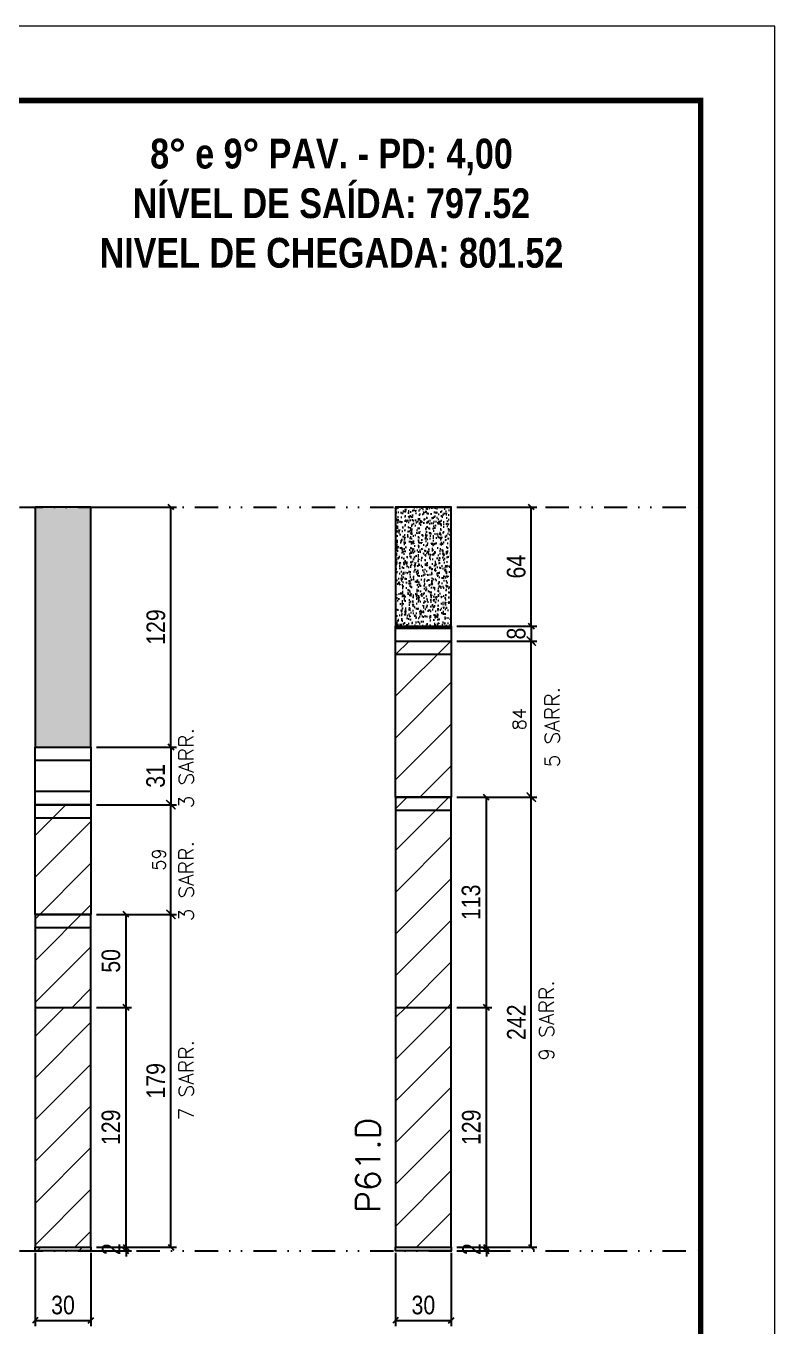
# Model space of a CAD drawing. Extents: x 28748 to 35002, y 14885 to 43501.
# Drawn here: x 31429 to 31832, y 37058 to 37758 of the extents above; entities that cross this region are included whole.
import ezdxf

# ---------------------------------------------------------------- set-up
doc = ezdxf.new("R2010")
doc.units = 0
doc.linetypes.add('DASHED', pattern=[0.75, 0.5, -0.25])
doc.linetypes.add('DIVIDE2', pattern=[0.625, 0.25, -0.125, 0, -0.125, 0, -0.125])
for name, color, linetype in [('COTA', 241, 'Continuous'), ('NOMENCLATURA', 7, 'Continuous'), ('Nível', 160, 'Continuous'), ('Painéis', 200, 'Continuous'), ('SARR_2.2x7', 40, 'Continuous')]:
    doc.layers.add(name, color=color, linetype=linetype)
for name, color, linetype, lineweight in [('Folhas', 255, 'Continuous', 9), ('Hachura', 251, 'Continuous', 9), ('SARRAFO DE PRESSAO', 251, 'DASHED', 9), ('Texto Seção', 7, 'Continuous', 15)]:
    doc.layers.add(name, color=color, linetype=linetype, lineweight=lineweight)
doc.styles.add('COTA TECNICA', font='techl___.ttf', dxfattribs={"height": 10})
doc.styles.add('COTA TECNICA-50', font='techl___.ttf', dxfattribs={"height": 10})
doc.styles.add('REGUA-120', font='ROMANS.shx', dxfattribs={"height": 15})
doc.styles.add('ROMANC', font='techb___.ttf', dxfattribs={"height": 2.5})
doc.styles.add('ROMANS', font='romans.shx')
doc.dimstyles.new('COTA PAINEL-50', dxfattribs={"dimtxt": 10, "dimasz": 3, "dimexe": 3, "dimexo": 3, "dimgap": 3, "dimtad": 1, "dimdec": 1, "dimzin": 12, "dimdsep": 46, "dimtxsty": 'COTA TECNICA-50', "dimblk1": 'OBLIQUE', "dimblk2": 'OBLIQUE', "dimsah": 1, "dimcen": 0.9, "dimclrd": 4, "dimclre": 4, "dimclrt": 240, "dimadec": 1, "dimazin": 3, "dimtfac": 1, "dimtdec": 1, "dimtmove": 0, "dimatfit": 3, "dimfxl": 1, "dimtolj": 1, "dimtzin": 12, "dimarcsym": 0})
doc.dimstyles.new('Cota Paínel', dxfattribs={"dimtxt": 7, "dimasz": 5, "dimexe": 3, "dimexo": 3, "dimgap": 3, "dimtad": 1, "dimdec": 1, "dimzin": 12, "dimdsep": 46, "dimtxsty": 'ROMANS', "dimblk": 'ARCHTICK', "dimcen": 0, "dimclrd": 4, "dimclre": 4, "dimclrt": 1, "dimadec": 1, "dimazin": 3, "dimtfac": 1, "dimtdec": 1, "dimtmove": 0, "dimatfit": 3, "dimldrblk": 'OBLIQUE', "dimfxl": 1, "dimtolj": 1, "dimtzin": 12, "dimarcsym": 0})
doc.dimstyles.new('PAINEL', dxfattribs={"dimtxt": 10, "dimasz": 3, "dimexe": 3, "dimexo": 3, "dimgap": 3, "dimtad": 1, "dimdec": 1, "dimzin": 12, "dimdsep": 46, "dimtxsty": 'COTA TECNICA', "dimblk1": 'OBLIQUE', "dimblk2": 'OBLIQUE', "dimsah": 1, "dimcen": 0.9, "dimclrd": 4, "dimclre": 4, "dimclrt": 240, "dimadec": 1, "dimazin": 3, "dimtfac": 1, "dimtdec": 1, "dimtmove": 0, "dimatfit": 3, "dimfxl": 1, "dimtolj": 1, "dimtzin": 12, "dimarcsym": 0})
pattern_1 = [(45, (-100272.658, 8260.539), (-11.2253202, 11.2253202), [])]

# ---------------------------------------------------------------- blocks, each defined once
blk = doc.blocks.new('9999999999')
at = {"layer": 'Folhas'}
blk.add_lwpolyline([(98138.98, 34190.21), (99623.98, 34190.21), (99623.98, 35240.21), (98138.98, 35240.21)], close=True, dxfattribs=at)
at = {"layer": 'Folhas', "color": 30, "const_width": 3}
blk.add_lwpolyline([(98213.98, 34230.21), (99583.98, 34230.21), (99583.98, 35200.21), (98213.98, 35200.21)], close=True, dxfattribs=at)
blk = doc.blocks.new('_Oblique')
at = {"color": 0, "linetype": 'ByBlock', "lineweight": -2}
blk.add_line((-0.5, -0.5), (0.5, 0.5), dxfattribs=at)
blk = doc.blocks.new('*D495')
at = {"layer": 'COTA', "color": 4, "lineweight": -2, "transparency": 16777216}
for p, q in [((31433.69, 37098.15), (31433.69, 37058.81)), ((31463.69, 37098.15), (31463.69, 37058.81)), ((31433.69, 37061.81), (31463.69, 37061.81))]:
    blk.add_line(p, q, dxfattribs=at)
at = {"layer": 'Defpoints', "color": 0, "transparency": 16777216}
for p in [(31433.69, 37101.15), (31463.69, 37101.15), (31463.69, 37061.81)]:
    blk.add_point(p, dxfattribs=at)
at = {"layer": 'COTA', "color": 4, "lineweight": -2, "transparency": 16777216, "xscale": 3, "yscale": 3, "zscale": 3, "rotation": 180}
blk.add_blockref('_Oblique', (31433.69, 37061.81), dxfattribs=at)
at = {"layer": 'COTA', "color": 4, "lineweight": -2, "transparency": 16777216, "xscale": 3, "yscale": 3, "zscale": 3}
blk.add_blockref('_Oblique', (31463.69, 37061.81), dxfattribs=at)
at = {"layer": 'COTA', "color": 240, "transparency": 16777216, "insert": (31448.69, 37070.03), "char_height": 10, "attachment_point": 5, "style": 'COTA TECNICA'}
blk.add_mtext('\\A1;30', dxfattribs=at)
blk = doc.blocks.new('*D496')
at = {"layer": 'COTA', "color": 4, "lineweight": -2, "transparency": 16777216}
for p, q in [((31466.69, 37101.15), (31485.6, 37101.15)), ((31466.69, 37099.15), (31485.6, 37099.15)), ((31482.6, 37101.15), (31482.6, 37104.15)), ((31482.6, 37099.15), (31482.6, 37101.15)), ((31482.6, 37099.15), (31482.6, 37096.15))]:
    blk.add_line(p, q, dxfattribs=at)
at = {"layer": 'Defpoints', "color": 0, "transparency": 16777216}
for p in [(31463.69, 37101.15), (31463.69, 37099.15), (31482.6, 37101.15)]:
    blk.add_point(p, dxfattribs=at)
at = {"layer": 'COTA', "color": 4, "lineweight": -2, "transparency": 16777216, "xscale": 3, "yscale": 3, "zscale": 3}
for p, rotation in [((31482.6, 37101.15), 270), ((31482.6, 37099.15), 90)]:
    blk.add_blockref('_Oblique', p, dxfattribs=dict(at, rotation=rotation))
at = {"layer": 'COTA', "color": 240, "transparency": 16777216, "insert": (31474.6, 37100.15), "char_height": 10, "attachment_point": 5, "rotation": 90, "style": 'COTA TECNICA-50'}
blk.add_mtext('\\A1;2', dxfattribs=at)
blk = doc.blocks.new('*D1573')
at = {"layer": 'COTA', "color": 4, "linetype": 'ByBlock', "lineweight": -2, "transparency": 16777216}
for p, q in [((31466.69, 37280.15), (31509.77, 37280.15)), ((31506.77, 37101.15), (31506.77, 37280.15)), ((31466.69, 37101.15), (31509.77, 37101.15))]:
    blk.add_line(p, q, dxfattribs=at)
at = {"layer": 'Defpoints', "color": 0, "linetype": 'ByBlock', "transparency": 16777216}
for p in [(31463.69, 37280.15), (31506.77, 37280.15), (31463.69, 37101.15)]:
    blk.add_point(p, dxfattribs=at)
at = {"layer": 'COTA', "color": 4, "linetype": 'ByBlock', "lineweight": -2, "transparency": 16777216, "xscale": 3, "yscale": 3, "zscale": 3}
for p, rotation in [((31506.77, 37280.15), 90), ((31506.77, 37101.15), 270)]:
    blk.add_blockref('_Oblique', p, dxfattribs=dict(at, rotation=rotation))
at = {"layer": 'COTA', "color": 240, "linetype": 'ByBlock', "transparency": 16777216, "insert": (31498.67, 37190.65), "char_height": 10, "attachment_point": 5, "rotation": 90, "style": 'COTA TECNICA'}
blk.add_mtext('\\A1;179', dxfattribs=at)
blk = doc.blocks.new('*D1574')
at = {"layer": 'COTA', "color": 4, "linetype": 'ByBlock', "lineweight": -2, "transparency": 16777216}
for p, q in [((31466.69, 37230.15), (31485.6, 37230.15)), ((31482.6, 37101.15), (31482.6, 37230.15)), ((31466.69, 37101.15), (31485.6, 37101.15))]:
    blk.add_line(p, q, dxfattribs=at)
at = {"layer": 'Defpoints', "color": 0, "linetype": 'ByBlock', "transparency": 16777216}
for p in [(31463.69, 37230.15), (31482.6, 37230.15), (31463.69, 37101.15)]:
    blk.add_point(p, dxfattribs=at)
at = {"layer": 'COTA', "color": 4, "linetype": 'ByBlock', "lineweight": -2, "transparency": 16777216, "xscale": 3, "yscale": 3, "zscale": 3}
for p, rotation in [((31482.6, 37230.15), 90), ((31482.6, 37101.15), 270)]:
    blk.add_blockref('_Oblique', p, dxfattribs=dict(at, rotation=rotation))
at = {"layer": 'COTA', "color": 240, "linetype": 'ByBlock', "transparency": 16777216, "insert": (31474.51, 37165.65), "char_height": 10, "attachment_point": 5, "rotation": 90, "style": 'COTA TECNICA'}
blk.add_mtext('\\A1;129', dxfattribs=at)
blk = doc.blocks.new('*D1575')
at = {"layer": 'COTA', "color": 4, "linetype": 'ByBlock', "lineweight": -2, "transparency": 16777216}
for p, q in [((31466.69, 37280.15), (31485.6, 37280.15)), ((31482.6, 37230.15), (31482.6, 37280.15)), ((31466.69, 37230.15), (31485.6, 37230.15))]:
    blk.add_line(p, q, dxfattribs=at)
at = {"layer": 'Defpoints', "color": 0, "linetype": 'ByBlock', "transparency": 16777216}
for p in [(31463.69, 37280.15), (31482.6, 37280.15), (31463.69, 37230.15)]:
    blk.add_point(p, dxfattribs=at)
at = {"layer": 'COTA', "color": 4, "linetype": 'ByBlock', "lineweight": -2, "transparency": 16777216, "xscale": 3, "yscale": 3, "zscale": 3}
for p, rotation in [((31482.6, 37280.15), 90), ((31482.6, 37230.15), 270)]:
    blk.add_blockref('_Oblique', p, dxfattribs=dict(at, rotation=rotation))
at = {"layer": 'COTA', "color": 240, "linetype": 'ByBlock', "transparency": 16777216, "insert": (31474.49, 37255.15), "char_height": 10, "attachment_point": 5, "rotation": 90, "style": 'COTA TECNICA'}
blk.add_mtext('\\A1;50', dxfattribs=at)
blk = doc.blocks.new('*D497')
at = {"layer": 'COTA', "color": 4, "lineweight": -2, "transparency": 16777216}
for p, q in [((31627.62, 37098.15), (31627.62, 37058.81)), ((31657.62, 37098.15), (31657.62, 37058.81)), ((31627.62, 37061.81), (31657.62, 37061.81))]:
    blk.add_line(p, q, dxfattribs=at)
at = {"layer": 'Defpoints', "color": 0, "transparency": 16777216}
for p in [(31627.62, 37101.15), (31657.62, 37101.15), (31657.62, 37061.81)]:
    blk.add_point(p, dxfattribs=at)
at = {"layer": 'COTA', "color": 4, "lineweight": -2, "transparency": 16777216, "xscale": 3, "yscale": 3, "zscale": 3, "rotation": 180}
blk.add_blockref('_Oblique', (31627.62, 37061.81), dxfattribs=at)
at = {"layer": 'COTA', "color": 4, "lineweight": -2, "transparency": 16777216, "xscale": 3, "yscale": 3, "zscale": 3}
blk.add_blockref('_Oblique', (31657.62, 37061.81), dxfattribs=at)
at = {"layer": 'COTA', "color": 240, "transparency": 16777216, "insert": (31642.62, 37070.03), "char_height": 10, "attachment_point": 5, "style": 'COTA TECNICA'}
blk.add_mtext('\\A1;30', dxfattribs=at)
blk = doc.blocks.new('*D498')
at = {"layer": 'COTA', "color": 4, "lineweight": -2, "transparency": 16777216}
for p, q in [((31660.62, 37101.15), (31679.52, 37101.15)), ((31660.62, 37099.15), (31679.52, 37099.15)), ((31676.52, 37101.15), (31676.52, 37104.15)), ((31676.52, 37099.15), (31676.52, 37101.15)), ((31676.52, 37099.15), (31676.52, 37096.15))]:
    blk.add_line(p, q, dxfattribs=at)
at = {"layer": 'Defpoints', "color": 0, "transparency": 16777216}
for p in [(31657.62, 37101.15), (31657.62, 37099.15), (31676.52, 37101.15)]:
    blk.add_point(p, dxfattribs=at)
at = {"layer": 'COTA', "color": 4, "lineweight": -2, "transparency": 16777216, "xscale": 3, "yscale": 3, "zscale": 3}
for p, rotation in [((31676.52, 37101.15), 270), ((31676.52, 37099.15), 90)]:
    blk.add_blockref('_Oblique', p, dxfattribs=dict(at, rotation=rotation))
at = {"layer": 'COTA', "color": 240, "transparency": 16777216, "insert": (31668.52, 37100.15), "char_height": 10, "attachment_point": 5, "rotation": 90, "style": 'COTA TECNICA-50'}
blk.add_mtext('\\A1;2', dxfattribs=at)
blk = doc.blocks.new('*D1576')
at = {"layer": 'COTA', "color": 4, "linetype": 'ByBlock', "lineweight": -2, "transparency": 16777216}
for p, q in [((31660.62, 37343.15), (31703.7, 37343.15)), ((31700.7, 37101.15), (31700.7, 37343.15)), ((31660.62, 37101.15), (31703.7, 37101.15))]:
    blk.add_line(p, q, dxfattribs=at)
at = {"layer": 'Defpoints', "color": 0, "linetype": 'ByBlock', "transparency": 16777216}
for p in [(31657.62, 37343.15), (31700.7, 37343.15), (31657.62, 37101.15)]:
    blk.add_point(p, dxfattribs=at)
at = {"layer": 'COTA', "color": 4, "linetype": 'ByBlock', "lineweight": -2, "transparency": 16777216, "xscale": 3, "yscale": 3, "zscale": 3}
for p, rotation in [((31700.7, 37343.15), 90), ((31700.7, 37101.15), 270)]:
    blk.add_blockref('_Oblique', p, dxfattribs=dict(at, rotation=rotation))
at = {"layer": 'COTA', "color": 240, "linetype": 'ByBlock', "transparency": 16777216, "insert": (31692.63, 37222.15), "char_height": 10, "attachment_point": 5, "rotation": 90, "style": 'COTA TECNICA'}
blk.add_mtext('\\A1;242', dxfattribs=at)
blk = doc.blocks.new('*D1577')
at = {"layer": 'COTA', "color": 4, "linetype": 'ByBlock', "lineweight": -2, "transparency": 16777216}
for p, q in [((31660.62, 37230.15), (31679.52, 37230.15)), ((31676.52, 37101.15), (31676.52, 37230.15)), ((31660.62, 37101.15), (31679.52, 37101.15))]:
    blk.add_line(p, q, dxfattribs=at)
at = {"layer": 'Defpoints', "color": 0, "linetype": 'ByBlock', "transparency": 16777216}
for p in [(31657.62, 37230.15), (31676.52, 37230.15), (31657.62, 37101.15)]:
    blk.add_point(p, dxfattribs=at)
at = {"layer": 'COTA', "color": 4, "linetype": 'ByBlock', "lineweight": -2, "transparency": 16777216, "xscale": 3, "yscale": 3, "zscale": 3}
for p, rotation in [((31676.52, 37230.15), 90), ((31676.52, 37101.15), 270)]:
    blk.add_blockref('_Oblique', p, dxfattribs=dict(at, rotation=rotation))
at = {"layer": 'COTA', "color": 240, "linetype": 'ByBlock', "transparency": 16777216, "insert": (31668.44, 37165.65), "char_height": 10, "attachment_point": 5, "rotation": 90, "style": 'COTA TECNICA'}
blk.add_mtext('\\A1;129', dxfattribs=at)
blk = doc.blocks.new('*D1578')
at = {"layer": 'COTA', "color": 4, "linetype": 'ByBlock', "lineweight": -2, "transparency": 16777216}
for p, q in [((31660.62, 37343.15), (31679.52, 37343.15)), ((31676.52, 37230.15), (31676.52, 37343.15)), ((31660.62, 37230.15), (31679.52, 37230.15))]:
    blk.add_line(p, q, dxfattribs=at)
at = {"layer": 'Defpoints', "color": 0, "linetype": 'ByBlock', "transparency": 16777216}
for p in [(31657.62, 37343.15), (31676.52, 37343.15), (31657.62, 37230.15)]:
    blk.add_point(p, dxfattribs=at)
at = {"layer": 'COTA', "color": 4, "linetype": 'ByBlock', "lineweight": -2, "transparency": 16777216, "xscale": 3, "yscale": 3, "zscale": 3}
for p, rotation in [((31676.52, 37343.15), 90), ((31676.52, 37230.15), 270)]:
    blk.add_blockref('_Oblique', p, dxfattribs=dict(at, rotation=rotation))
at = {"layer": 'COTA', "color": 240, "linetype": 'ByBlock', "transparency": 16777216, "insert": (31668.3, 37286.65), "char_height": 10, "attachment_point": 5, "rotation": 90, "style": 'COTA TECNICA'}
blk.add_mtext('\\A1;113', dxfattribs=at)
blk = doc.blocks.new('_ArchTick')
at = {"color": 0, "linetype": 'ByBlock', "const_width": 0.15}
blk.add_lwpolyline([(-0.5, -0.5), (0.5, 0.5)], dxfattribs=at)
blk = doc.blocks.new('*D1579')
at = {"layer": 'COTA', "color": 4, "lineweight": -2, "transparency": 16777216}
for p, q in [((31466.69, 37339.15), (31509.77, 37339.15)), ((31506.77, 37280.15), (31506.77, 37339.15)), ((31466.69, 37280.15), (31509.77, 37280.15))]:
    blk.add_line(p, q, dxfattribs=at)
at = {"layer": 'Defpoints', "color": 0, "transparency": 16777216}
for p in [(31463.69, 37339.15), (31506.77, 37339.15), (31463.69, 37280.15)]:
    blk.add_point(p, dxfattribs=at)
at = {"layer": 'COTA', "color": 4, "lineweight": -2, "transparency": 16777216, "xscale": 5, "yscale": 5, "zscale": 5}
for p, rotation in [((31506.77, 37339.15), 90), ((31506.77, 37280.15), 270)]:
    blk.add_blockref('_ArchTick', p, dxfattribs=dict(at, rotation=rotation))
at = {"layer": 'COTA', "color": 1, "transparency": 16777216, "insert": (31500.27, 37309.65), "char_height": 7, "attachment_point": 5, "rotation": 90, "style": 'ROMANS'}
blk.add_mtext('\\A1;59', dxfattribs=at)
blk = doc.blocks.new('*D1580')
at = {"layer": 'COTA', "color": 4, "lineweight": -2, "transparency": 16777216}
for p, q in [((31660.62, 37427.15), (31703.7, 37427.15)), ((31700.7, 37343.15), (31700.7, 37427.15)), ((31660.62, 37343.15), (31703.7, 37343.15))]:
    blk.add_line(p, q, dxfattribs=at)
at = {"layer": 'Defpoints', "color": 0, "transparency": 16777216}
for p in [(31657.62, 37427.15), (31700.7, 37427.15), (31657.62, 37343.15)]:
    blk.add_point(p, dxfattribs=at)
at = {"layer": 'COTA', "color": 4, "lineweight": -2, "transparency": 16777216, "xscale": 5, "yscale": 5, "zscale": 5}
for p, rotation in [((31700.7, 37427.15), 90), ((31700.7, 37343.15), 270)]:
    blk.add_blockref('_ArchTick', p, dxfattribs=dict(at, rotation=rotation))
at = {"layer": 'COTA', "color": 1, "transparency": 16777216, "insert": (31694.2, 37385.15), "char_height": 7, "attachment_point": 5, "rotation": 90, "style": 'ROMANS'}
blk.add_mtext('\\A1;84', dxfattribs=at)
blk = doc.blocks.new('*D2037')
at = {"layer": 'COTA', "color": 4, "lineweight": -2, "transparency": 16777216}
for p, q in [((31660.62, 37499.15), (31703.7, 37499.15)), ((31700.7, 37435.15), (31700.7, 37499.15)), ((31660.62, 37435.15), (31703.7, 37435.15))]:
    blk.add_line(p, q, dxfattribs=at)
at = {"layer": 'Defpoints', "color": 0, "transparency": 16777216}
for p in [(31657.62, 37499.15), (31700.7, 37499.15), (31657.62, 37435.15)]:
    blk.add_point(p, dxfattribs=at)
at = {"layer": 'COTA', "color": 4, "lineweight": -2, "transparency": 16777216, "xscale": 3, "yscale": 3, "zscale": 3}
for p, rotation in [((31700.7, 37499.15), 90), ((31700.7, 37435.15), 270)]:
    blk.add_blockref('_Oblique', p, dxfattribs=dict(at, rotation=rotation))
at = {"layer": 'COTA', "color": 240, "transparency": 16777216, "insert": (31692.6, 37467.15), "char_height": 10, "attachment_point": 5, "rotation": 90, "style": 'COTA TECNICA-50'}
blk.add_mtext('\\A1;64', dxfattribs=at)
blk = doc.blocks.new('*D2038')
at = {"layer": 'COTA', "color": 4, "lineweight": -2, "transparency": 16777216}
for p, q in [((31466.69, 37499.15), (31509.77, 37499.15)), ((31506.77, 37370.15), (31506.77, 37499.15)), ((31466.69, 37370.15), (31509.77, 37370.15))]:
    blk.add_line(p, q, dxfattribs=at)
at = {"layer": 'Defpoints', "color": 0, "transparency": 16777216}
for p in [(31463.69, 37499.15), (31506.77, 37499.15), (31463.69, 37370.15)]:
    blk.add_point(p, dxfattribs=at)
at = {"layer": 'COTA', "color": 4, "lineweight": -2, "transparency": 16777216, "xscale": 3, "yscale": 3, "zscale": 3}
for p, rotation in [((31506.77, 37499.15), 90), ((31506.77, 37370.15), 270)]:
    blk.add_blockref('_Oblique', p, dxfattribs=dict(at, rotation=rotation))
at = {"layer": 'COTA', "color": 240, "transparency": 16777216, "insert": (31498.69, 37434.65), "char_height": 10, "attachment_point": 5, "rotation": 90, "style": 'COTA TECNICA-50'}
blk.add_mtext('\\A1;129', dxfattribs=at)
blk = doc.blocks.new('*D2387')
at = {"layer": 'COTA', "color": 4, "lineweight": -2, "transparency": 16777216}
for p, q in [((31466.69, 37370.15), (31509.77, 37370.15)), ((31506.77, 37370.15), (31506.77, 37339.15)), ((31466.69, 37339.15), (31509.77, 37339.15))]:
    blk.add_line(p, q, dxfattribs=at)
at = {"layer": 'Defpoints', "color": 0, "transparency": 16777216}
for p in [(31463.69, 37370.15), (31463.69, 37339.15), (31506.77, 37339.15)]:
    blk.add_point(p, dxfattribs=at)
at = {"layer": 'COTA', "color": 4, "lineweight": -2, "transparency": 16777216, "xscale": 3, "yscale": 3, "zscale": 3}
for p, rotation in [((31506.77, 37370.15), 90), ((31506.77, 37339.15), 270)]:
    blk.add_blockref('_Oblique', p, dxfattribs=dict(at, rotation=rotation))
at = {"layer": 'COTA', "color": 240, "transparency": 16777216, "insert": (31498.56, 37354.65), "char_height": 10, "attachment_point": 5, "rotation": 90, "style": 'COTA TECNICA'}
blk.add_mtext('\\A1;31', dxfattribs=at)
blk = doc.blocks.new('*D2545')
at = {"layer": 'COTA', "color": 4, "lineweight": -2, "transparency": 16777216}
for p, q in [((31660.62, 37435.15), (31703.7, 37435.15)), ((31700.7, 37435.15), (31700.7, 37427.15)), ((31660.62, 37427.15), (31703.7, 37427.15))]:
    blk.add_line(p, q, dxfattribs=at)
at = {"layer": 'Defpoints', "color": 0, "transparency": 16777216}
for p in [(31657.62, 37435.15), (31657.62, 37427.15), (31700.7, 37427.15)]:
    blk.add_point(p, dxfattribs=at)
at = {"layer": 'COTA', "color": 4, "lineweight": -2, "transparency": 16777216, "xscale": 3, "yscale": 3, "zscale": 3}
for p, rotation in [((31700.7, 37435.15), 90), ((31700.7, 37427.15), 270)]:
    blk.add_blockref('_Oblique', p, dxfattribs=dict(at, rotation=rotation))
at = {"layer": 'COTA', "color": 240, "transparency": 16777216, "insert": (31692.61, 37431.15), "char_height": 10, "attachment_point": 5, "rotation": 90, "style": 'COTA TECNICA'}
blk.add_mtext('\\A1;8', dxfattribs=at)

msp = doc.modelspace()

# ---------------------------------------------------------------- hatches: boundary and pattern name
at = {"layer": 'COTA', "linetype": 'ByBlock'}
h = msp.add_hatch(dxfattribs=at)
h.set_pattern_fill('AR-CONC', color=256, scale=0.03)
h.set_pattern_definition([(50, (25799.3086, 30967.0097), (5.46554, -0.4781726), [0.5715, -6.2865]), (355, (25799.3086, 30967.01), (-1.0573026, 5.7317054), [0.4572, -5.0292175]), (100.451445, (25799.764, 30966.97), (4.4082374, 5.2535326), [0.4857003, -5.3427073]), (46.1842, (25799.3086, 30968.534), (8.132371, -1.26127), [0.85725, -9.42975]), (96.63556, (25799.986, 30968.429), (7.122124, 7.422784), [0.728551, -8.014068]), (351.18415, (25799.309, 30968.534), (7.122124, 7.422784), [0.685799, -7.543792]), (21, (25800.0706, 30968.1527), (4.5484317, -3.067956), [0.5715, -6.2865]), (326, (25800.0706, 30968.153), (1.854061, 5.525639), [0.4572, -5.0292]), (71.451445, (25800.4496, 30967.897), (6.4024926, 2.457683), [0.4857003, -5.342698]), (37.5, (25799.3086, 30967.0097), (0.0926581, 2.53665117), [0, -4.96824, 0, -5.1054, 0, -5.04825]), (7.5, (25799.3086, 30967.0097), (2.0045899, 3.00541724), [0, -2.91084, 0, -4.85394, 0, -1.92405]), (327.5, (25797.6093, 30967.0097), (4.06771786, -0.1718623), [0, -1.905, 0, -5.9436, 0, -7.8867]), (317.5, (25796.8473, 30967.0097), (4.4438754, 0.7627947), [0, -2.4765, 0, -3.94716, 0, -5.6007])])
h.paths.add_polyline_path([(31463.69, 37499.15), (31433.69, 37499.15), (31433.69, 37370.15), (31463.69, 37370.15)])
h = msp.add_hatch(dxfattribs=at)
h.set_pattern_fill('AR-CONC', color=256, scale=0.03)
h.set_pattern_definition([(50, (25799.3086, 31021.0097), (5.46554, -0.4781726), [0.5715, -6.2865]), (355, (25799.3086, 31021.01), (-1.0573026, 5.7317054), [0.4572, -5.0292175]), (100.451445, (25799.764, 31020.97), (4.4082374, 5.2535326), [0.4857003, -5.3427073]), (46.1842, (25799.3086, 31022.534), (8.132371, -1.26127), [0.85725, -9.42975]), (96.63556, (25799.986, 31022.429), (7.122124, 7.422784), [0.728551, -8.014068]), (351.18415, (25799.309, 31022.534), (7.122124, 7.422784), [0.685799, -7.543792]), (21, (25800.0706, 31022.1527), (4.5484317, -3.067956), [0.5715, -6.2865]), (326, (25800.0706, 31022.153), (1.854061, 5.525639), [0.4572, -5.0292]), (71.451445, (25800.4496, 31021.897), (6.4024926, 2.457683), [0.4857003, -5.342698]), (37.5, (25799.3086, 31021.0097), (0.0926581, 2.53665117), [0, -4.96824, 0, -5.1054, 0, -5.04825]), (7.5, (25799.3086, 31021.0097), (2.0045899, 3.00541724), [0, -2.91084, 0, -4.85394, 0, -1.92405]), (327.5, (25797.6093, 31021.0097), (4.06771786, -0.1718623), [0, -1.905, 0, -5.9436, 0, -7.8867]), (317.5, (25796.8473, 31021.0097), (4.4438754, 0.7627947), [0, -2.4765, 0, -3.94716, 0, -5.6007])])
h.paths.add_polyline_path([(31627.62, 37499.15), (31627.62, 37435.15), (31657.62, 37435.15), (31657.62, 37499.15)])
at = {"layer": 'Hachura'}
h = msp.add_hatch(dxfattribs=at)
h.set_pattern_fill('ANSI31', color=256, scale=5)
h.paths.add_polyline_path([(31657.62, 37427.15), (31627.62, 37427.15), (31627.62, 37343.15), (31657.62, 37343.15)])
at = {"layer": 'Hachura', "linetype": 'ByBlock'}
h = msp.add_hatch(dxfattribs=at)
h.set_pattern_fill('ANSI31', color=256, scale=5)
h.set_pattern_definition(pattern_1)
h.paths.add_polyline_path([(31463.69, 37339.15), (31433.69, 37339.15), (31433.69, 37230.15), (31463.69, 37230.15)])
h = msp.add_hatch(dxfattribs=at)
h.set_pattern_fill('ANSI31', color=256, scale=5)
h.set_pattern_definition(pattern_1)
h.paths.add_polyline_path([(31627.62, 37230.15), (31657.62, 37230.15), (31657.62, 37343.15), (31627.62, 37343.15)])
h = msp.add_hatch(dxfattribs=at)
h.set_pattern_fill('ANSI31', color=256, scale=5)
h.set_pattern_definition([(45, (25799.309, 30974.01), (-11.22532, 11.22532), [])])
h.paths.add_polyline_path([(31463.69, 37230.15), (31433.69, 37230.15), (31433.69, 37101.15), (31463.69, 37101.15)])
h = msp.add_hatch(dxfattribs=at)
h.set_pattern_fill('ANSI31', color=256, scale=5)
h.set_pattern_definition(pattern_1)
h.paths.add_polyline_path([(31657.62, 37230.15), (31627.62, 37230.15), (31627.62, 37101.15), (31657.62, 37101.15)])
h = msp.add_hatch(dxfattribs=at)
h.set_pattern_fill('ANSI31', color=256, scale=5)
h.set_pattern_definition(pattern_1)
h.paths.add_polyline_path([(31463.69, 37101.15), (31433.69, 37101.15), (31433.69, 37099.15), (31463.69, 37099.15)])

# ---------------------------------------------------------------- linework, layer by layer
at = {"layer": 'COTA', "linetype": 'ByBlock'}
for points in [[(31433.69, 37370.15), (31463.69, 37370.15), (31463.69, 37499.15), (31433.69, 37499.15)], [(31627.62, 37435.15), (31657.62, 37435.15), (31657.62, 37499.15), (31627.62, 37499.15)]]:
    msp.add_lwpolyline(points, close=True, dxfattribs=at)
at = {"layer": 'Nível', "color": 4, "linetype": 'DIVIDE2', "ltscale": 50}
for p, q in [((30764.91, 37499.15), (31791.84, 37499.15)), ((30764.91, 37099.15), (31791.84, 37099.15))]:
    msp.add_line(p, q, dxfattribs=at)
at = {"layer": 'Painéis'}
for p, q in [((31627.62, 37427.15), (31627.62, 37435.15)), ((31627.62, 37435.15), (31657.62, 37435.15)), ((31657.62, 37435.15), (31657.62, 37427.15)), ((31433.69, 37370.15), (31463.69, 37370.15)), ((31433.69, 37339.15), (31433.69, 37370.15)), ((31463.69, 37370.15), (31463.69, 37339.15)), ((31463.69, 37339.15), (31433.69, 37339.15)), ((31627.62, 37343.15), (31657.62, 37343.15)), ((31657.62, 37343.15), (31627.62, 37343.15)), ((31627.62, 37343.15), (31627.62, 37343.15)), ((31657.62, 37343.15), (31657.62, 37343.15)), ((31433.69, 37280.15), (31463.69, 37280.15)), ((31463.69, 37280.15), (31433.69, 37280.15)), ((31433.69, 37280.15), (31433.69, 37280.15)), ((31463.69, 37280.15), (31463.69, 37280.15)), ((31433.69, 37230.15), (31463.69, 37230.15)), ((31627.62, 37230.15), (31657.62, 37230.15))]:
    msp.add_line(p, q, dxfattribs=at)
for points in [[(31627.62, 37427.15), (31657.62, 37427.15), (31657.62, 37343.15), (31627.62, 37343.15)], [(31433.69, 37339.15), (31463.69, 37339.15), (31463.69, 37280.15), (31433.69, 37280.15)], [(31627.62, 37101.15), (31657.62, 37101.15), (31657.62, 37343.15), (31627.62, 37343.15)], [(31433.69, 37101.15), (31463.69, 37101.15), (31463.69, 37280.15), (31433.69, 37280.15)], [(31433.69, 37101.15), (31463.69, 37101.15), (31463.69, 37099.15), (31433.69, 37099.15)], [(31627.62, 37101.15), (31657.62, 37101.15), (31657.62, 37099.15), (31627.62, 37099.15)]]:
    msp.add_lwpolyline(points, close=True, dxfattribs=at)
at = {"layer": 'SARR_2.2x7'}
for p, q in [((31627.62, 37434.15), (31657.62, 37434.15)), ((31627.62, 37420.15), (31657.62, 37420.15)), ((31433.69, 37363.15), (31463.69, 37363.15)), ((31463.69, 37346.15), (31433.69, 37346.15)), ((31433.69, 37332.15), (31463.69, 37332.15)), ((31627.62, 37336.15), (31657.62, 37336.15)), ((31433.69, 37273.15), (31463.69, 37273.15))]:
    msp.add_line(p, q, dxfattribs=at)

# ---------------------------------------------------------------- block references
at = {"layer": 'SARRAFO DE PRESSAO', "color": 6, "linetype": 'ByBlock'}
msp.add_blockref('9999999999', (-67792.14, 2517.66), dxfattribs=at)

# ---------------------------------------------------------------- texts
at = {"layer": 'NOMENCLATURA', "color": 2, "insert": (31593.17, 37723.93), "char_height": 16, "attachment_point": 2, "style": 'ROMANC'}
msp.add_mtext_dynamic_manual_height_columns('\\P8° e 9° PAV. - PD: 4,00\\PNÍVEL DE SAÍDA: 797.52\\PNIVEL DE CHEGADA: 801.52', width=300.2766, gutter_width=1, heights=[0], dxfattribs=at)
at = {"layer": 'Texto Seção', "linetype": 'Continuous', "style": 'ROMANS'}
for s, p in [('5 SARR.', (31715.92, 37359.21)), ('3 SARR.', (31518.96, 37337.14)), ('3 SARR.', (31518.96, 37276.37)), ('9 SARR.', (31712.88, 37201.52)), ('7 SARR.', (31518.96, 37169.41))]:
    msp.add_text(s, height=8, rotation=90, dxfattribs=at).set_placement(p)
at = {"layer": 'Texto Seção', "insert": (31619.29, 37119.62), "char_height": 13, "width": 285.3299, "attachment_point": 7, "rotation": 90, "style": 'REGUA-120'}
msp.add_mtext('P61.D', dxfattribs=at)

# ---------------------------------------------------------------- dimensions: what is measured, and where the dimension line sits
at = {"layer": 'COTA'}
for base, p1, p2, dimstyle, picture, middle in [((31506.77, 37499.15), (31463.69, 37370.15), (31463.69, 37499.15), 'COTA PAINEL-50', '*D2038', (31498.69, 37434.65)), ((31700.7, 37499.15), (31657.62, 37435.15), (31657.62, 37499.15), 'COTA PAINEL-50', '*D2037', (31692.6, 37467.15)), ((31700.7, 37427.15), (31657.62, 37343.15), (31657.62, 37427.15), 'Cota Paínel', '*D1580', (31694.2, 37385.15)), ((31506.77, 37339.15), (31463.69, 37370.15), (31463.69, 37339.15), 'PAINEL', '*D2387', (31498.56, 37354.65)), ((31506.77, 37339.15), (31463.69, 37280.15), (31463.69, 37339.15), 'Cota Paínel', '*D1579', (31500.27, 37309.65))]:
    dim = msp.add_linear_dim(base=base, p1=p1, p2=p2, angle=90, dimstyle=dimstyle, dxfattribs=at)
    dim.commit()
    dim.dimension.update_dxf_attribs({"geometry": picture, "text_midpoint": middle})
for base, p1, p2, dimstyle, picture, middle in [((31700.7, 37427.15), (31657.62, 37435.15), (31657.62, 37427.15), 'PAINEL', '*D2545', (31700.7, 37431.15)), ((31482.6, 37101.15), (31463.69, 37099.15), (31463.69, 37101.15), 'COTA PAINEL-50', '*D496', (31482.6, 37100.15)), ((31676.52, 37101.15), (31657.62, 37099.15), (31657.62, 37101.15), 'COTA PAINEL-50', '*D498', (31676.52, 37100.15))]:
    dim = msp.add_linear_dim(base=base, p1=p1, p2=p2, angle=90, dimstyle=dimstyle, dxfattribs=at)
    dim.commit()
    dim.dimension.update_dxf_attribs({"geometry": picture, "text_midpoint": middle, "dimtype": 160})
at = {"layer": 'COTA', "linetype": 'ByBlock'}
for base, p1, p2, picture, middle in [((31700.7, 37343.15), (31657.62, 37101.15), (31657.62, 37343.15), '*D1576', (31692.63, 37222.15)), ((31506.77, 37280.15), (31463.69, 37101.15), (31463.69, 37280.15), '*D1573', (31498.67, 37190.65)), ((31482.6, 37230.15), (31463.69, 37101.15), (31463.69, 37230.15), '*D1574', (31474.51, 37165.65)), ((31676.52, 37230.15), (31657.62, 37101.15), (31657.62, 37230.15), '*D1577', (31668.44, 37165.65))]:
    dim = msp.add_linear_dim(base=base, p1=p1, p2=p2, angle=90, dimstyle='PAINEL', dxfattribs=at)
    dim.commit()
    dim.dimension.update_dxf_attribs({"geometry": picture, "text_midpoint": middle})
for base, p1, p2, picture, middle in [((31676.52, 37343.15), (31657.62, 37230.15), (31657.62, 37343.15), '*D1578', (31668.3, 37286.65)), ((31482.6, 37280.15), (31463.69, 37230.15), (31463.69, 37280.15), '*D1575', (31474.49, 37255.15))]:
    dim = msp.add_linear_dim(base=base, p1=p1, p2=p2, angle=90, dimstyle='PAINEL', override={"dimtmove": 1}, dxfattribs=at)
    dim.commit()
    dim.dimension.update_dxf_attribs({"geometry": picture, "text_midpoint": middle})
at = {"layer": 'COTA'}
for base, p1, p2, picture, middle in [((31463.69, 37061.81), (31433.69, 37101.15), (31463.69, 37101.15), '*D495', (31448.69, 37070.03)), ((31657.62, 37061.81), (31627.62, 37101.15), (31657.62, 37101.15), '*D497', (31642.62, 37070.03))]:
    dim = msp.add_linear_dim(base=base, p1=p1, p2=p2, dimstyle='PAINEL', override={"dimarcsym": 2}, dxfattribs=at)
    dim.commit()
    dim.dimension.update_dxf_attribs({"geometry": picture, "text_midpoint": middle})

doc.saveas('drawing.dxf')
